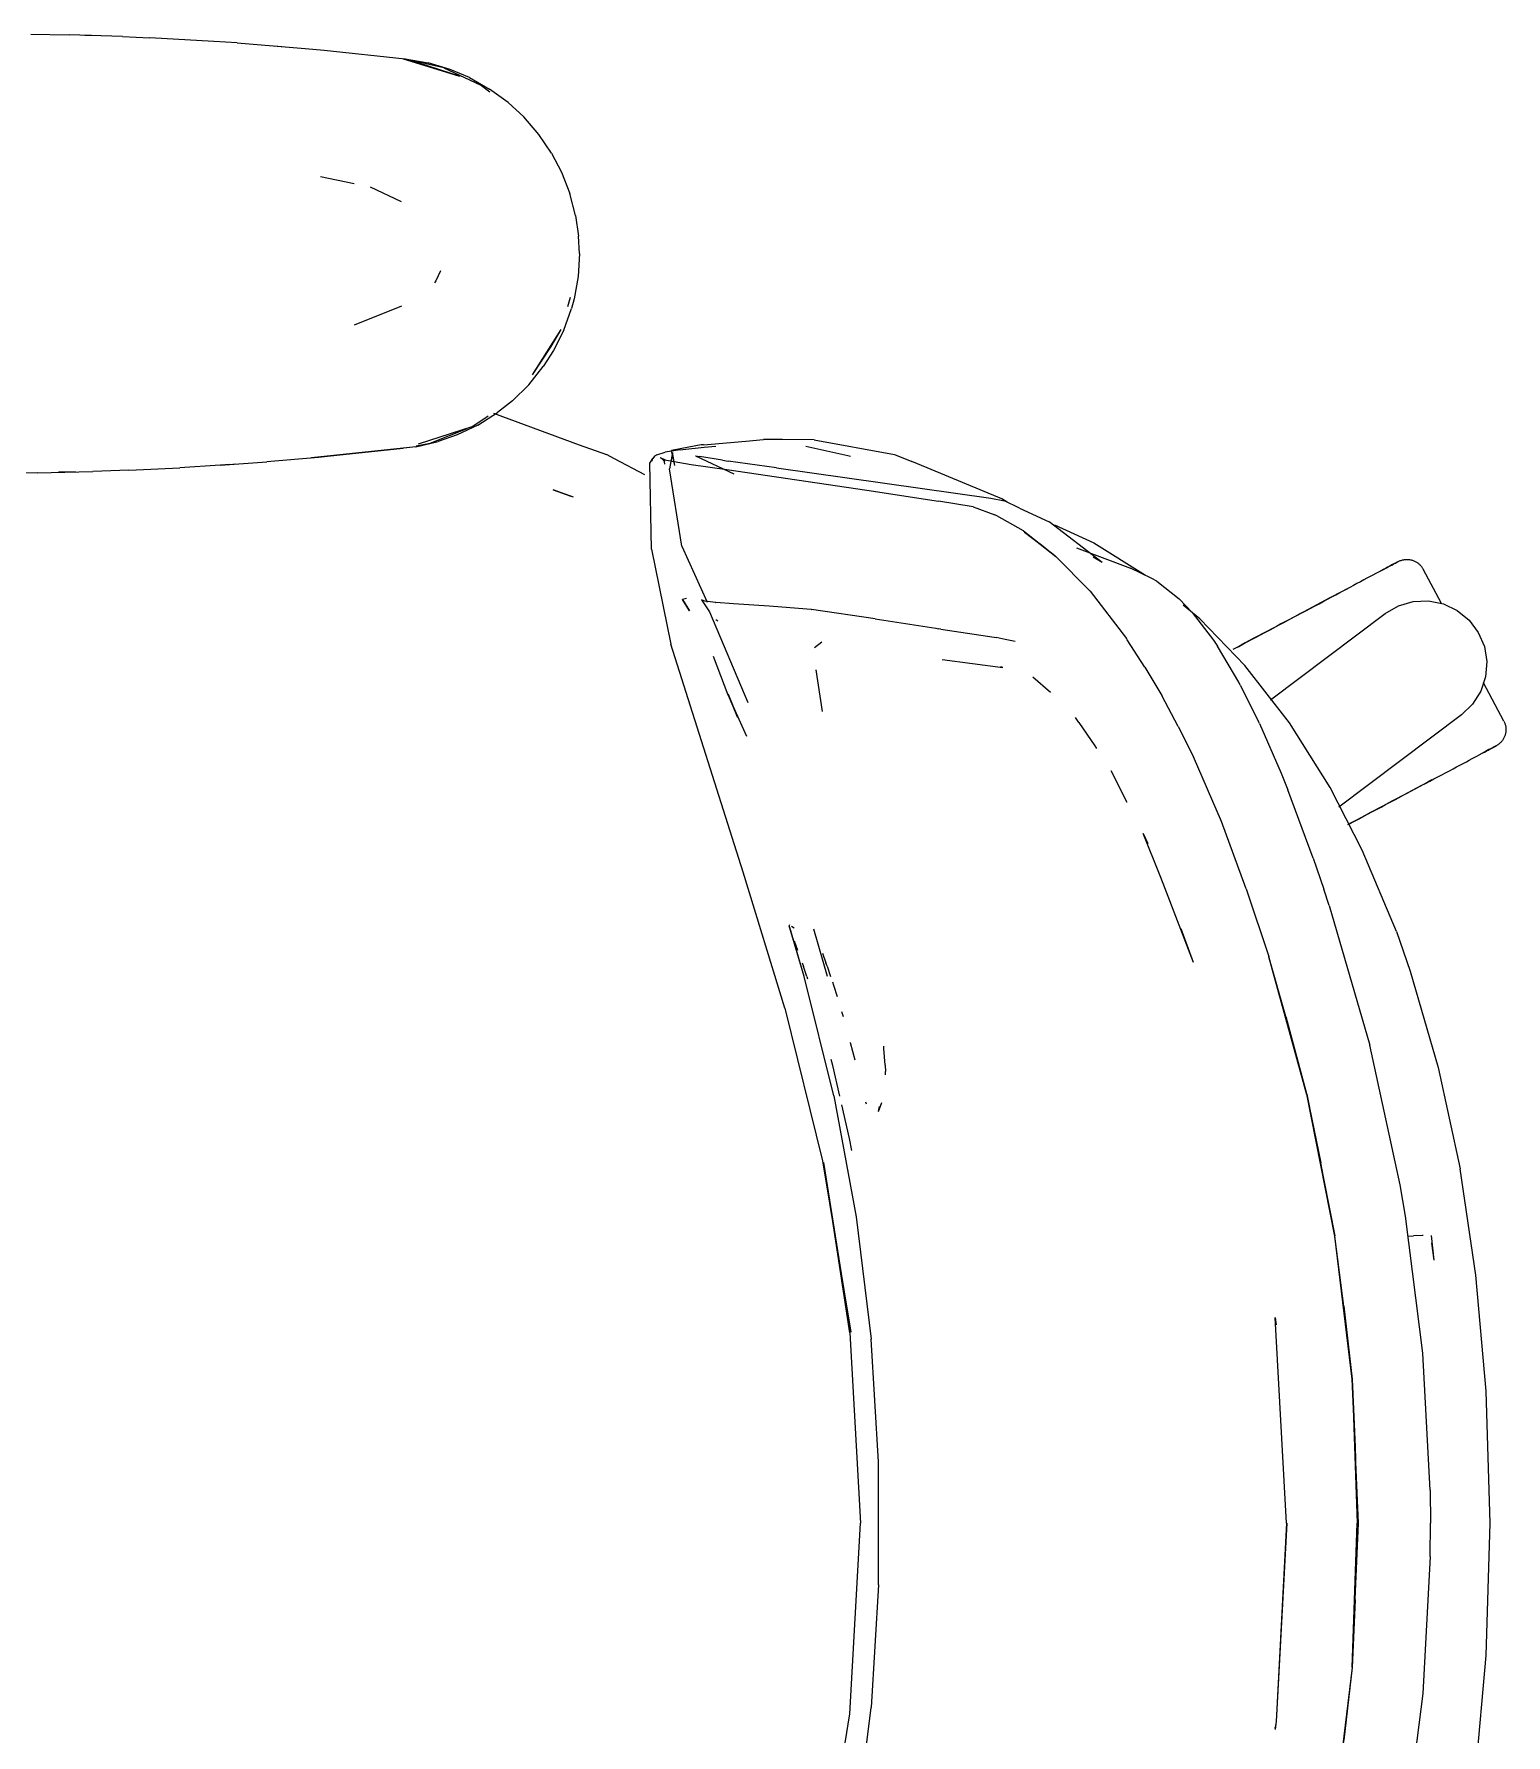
# Model space of a CAD drawing. Header units: millimetres. Extents: x 155927 to 326028, y -36033 to 97293.
# Drawn here: x 193474.9 to 193799.4, y 11085.6 to 11460.7 of the extents above; entities that cross this region are included whole.
import ezdxf

# ---------------------------------------------------------------- set-up
doc = ezdxf.new("R2010")
doc.units = ezdxf.units.MM
doc.header["$MEASUREMENT"] = 0
doc.layers.add('G-IMPT', color=8, linetype='CONTINUOUS', lineweight=9)
doc.layers.add('I-FURN', color=8, linetype='CONTINUOUS', lineweight=9)

msp = doc.modelspace()

# ---------------------------------------------------------------- linework, layer by layer
at = {"layer": 'G-IMPT'}
for p, q in [((193474.23, 11460.67), (193482.65, 11460.51)), ((193494.41, 11460.12), (193482.65, 11460.51)), ((193487.59, 11460.37), (193486.09, 11460.38)), ((193489.52, 11460.26), (193487.59, 11460.37)), ((193494.41, 11460.12), (193500.43, 11459.87)), ((193514.57, 11459.06), (193500.43, 11459.87)), ((193519.66, 11458.73), (193514.57, 11459.06)), ((193519.66, 11458.73), (193534.72, 11457.48)), ((193527.84, 11458.08), (193529.52, 11457.91)), ((193534.72, 11457.48), (193538.85, 11457.14)), ((193538.85, 11457.14), (193556.77, 11455.23)), ((193556.26, 11455.23), (193568.72, 11451.4)), ((193556.26, 11455.23), (193559.57, 11454.31)), ((193556.77, 11455.23), (193561.82, 11454.34)), ((193565.23, 11453.19), (193556.82, 11455.1)), ((193568.72, 11451.4), (193559.57, 11454.31)), ((193566.68, 11452.87), (193561.82, 11454.34)), ((193565.23, 11453.19), (193573.29, 11449.45)), ((193570.92, 11451.06), (193566.68, 11452.87)), ((193570.92, 11451.06), (193575.36, 11448.55)), ((193575.4, 11447.86), (193573.29, 11449.45)), ((193579.44, 11445.55), (193575.36, 11448.55)), ((193579.44, 11445.55), (193582.88, 11442.39)), ((193586.2, 11438.55), (193582.88, 11442.39)), ((193589.03, 11434.38), (193586.2, 11438.55)), ((193589.03, 11434.38), (193591.22, 11430.22)), ((193538.06, 11429.26), (193545.49, 11427.69)), ((193591.22, 11430.22), (193593.05, 11425.51)), ((193555.89, 11423.66), (193549.11, 11426.93)), ((193594.32, 11420.64), (193593.05, 11425.51)), ((193594.32, 11420.64), (193594.96, 11416.13)), ((193595.14, 11412.28), (193594.96, 11416.13)), ((193595.14, 11412.28), (193594.84, 11407.24)), ((193563.51, 11406.23), (193563.21, 11405.78)), ((193564.52, 11408.45), (193563.51, 11406.23)), ((193594.84, 11407.24), (193593.96, 11402.29)), ((193592.6, 11400.6), (193593.22, 11402.63)), ((193593.96, 11402.29), (193593.4, 11400.16)), ((193545.56, 11396.56), (193555.98, 11400.71)), ((193591.69, 11395.39), (193593.4, 11400.16)), ((193591.04, 11395.49), (193584.72, 11385.54)), ((193591.04, 11395.49), (193588.88, 11391.81)), ((193591.69, 11395.39), (193589.44, 11390.88)), ((193588.88, 11391.81), (193584.72, 11385.54)), ((193589.44, 11390.88), (193587.18, 11387.33)), ((193583.99, 11383.36), (193587.18, 11387.33)), ((193583.99, 11383.36), (193580.38, 11379.81)), ((193580.38, 11379.81), (193577.08, 11377.19)), ((193571.43, 11374.06), (193575.01, 11376.49)), ((193572.75, 11374.46), (193577.08, 11377.19)), ((193576.18, 11377.07), (193595.12, 11370.12)), ((193571.43, 11374.06), (193559.57, 11370.25)), ((193568.72, 11373.16), (193559.57, 11370.25)), ((193562.21, 11370.46), (193570.39, 11373.66)), ((193568.17, 11372.27), (193564.04, 11370.82)), ((193572.75, 11374.46), (193568.17, 11372.27)), ((193571.43, 11374.06), (193568.72, 11373.16)), ((193559.08, 11369.66), (193536.12, 11367.21)), ((193536.12, 11367.21), (193556.26, 11369.33)), ((193559.08, 11369.66), (193537.64, 11367.31)), ((193559.08, 11369.66), (193556.26, 11369.33)), ((193559.08, 11369.66), (193564.04, 11370.82)), ((193559.15, 11369.88), (193562.21, 11370.46)), ((193595.12, 11370.12), (193601.09, 11367.93)), ((193602.85, 11367.01), (193601.09, 11367.93)), ((193611.67, 11367.59), (193611.3, 11367.09)), ((193612.21, 11367.91), (193611.67, 11367.59)), ((193612.21, 11367.91), (193614.07, 11368.46)), ((193617.35, 11368.99), (193614.07, 11368.46)), ((193615.67, 11368.4), (193614.99, 11364.82)), ((193617.76, 11369.25), (193615.44, 11368.81)), ((193616.16, 11365.53), (193615.44, 11368.81)), ((193616.16, 11365.53), (193615.67, 11368.4)), ((193617.35, 11368.99), (193617.96, 11369.07)), ((193622.01, 11370.06), (193617.76, 11369.25)), ((193617.96, 11369.07), (193622.65, 11369.59)), ((193620.77, 11367.67), (193629.18, 11363.68)), ((193620.77, 11367.67), (193621.64, 11367.53)), ((193626.66, 11366.69), (193621.64, 11367.53)), ((193622.48, 11370.1), (193622.01, 11370.06)), ((193622.48, 11370.1), (193631.81, 11370.91)), ((193622.65, 11369.59), (193625.24, 11369.8)), ((193631.81, 11370.91), (193635.76, 11371.25)), ((193639.93, 11371.25), (193635.76, 11371.25)), ((193646.9, 11371.22), (193639.93, 11371.25)), ((193645.04, 11369.81), (193654.34, 11367.77)), ((193646.9, 11371.22), (193664.6, 11367.98)), ((193654.34, 11367.77), (193654.92, 11367.62)), ((193664.6, 11367.98), (193668.45, 11366.39)), ((193475.59, 11363.91), (193470.12, 11363.84)), ((193475.59, 11363.91), (193487.9, 11364.2)), ((193482.37, 11364.04), (193480.29, 11364.04)), ((193484.03, 11364.12), (193482.37, 11364.04)), ((193495.78, 11364.5), (193487.9, 11364.2)), ((193495.78, 11364.5), (193507.08, 11365.04)), ((193515.95, 11365.6), (193507.08, 11365.04)), ((193515.95, 11365.6), (193526.24, 11366.33)), ((193518, 11365.73), (193516.09, 11365.64)), ((193518, 11365.73), (193519.41, 11365.87)), ((193537.64, 11367.31), (193526.24, 11366.33)), ((193609.6, 11363.47), (193602.85, 11367.01)), ((193610.69, 11366.05), (193611.3, 11367.09)), ((193611.07, 11347.07), (193610.69, 11366.05)), ((193611.17, 11366.47), (193611.3, 11367.09)), ((193611.17, 11366.47), (193611.27, 11367.02)), ((193611.3, 11367.09), (193611.27, 11367.02)), ((193613.56, 11366.86), (193613.06, 11367.26)), ((193614.16, 11366.7), (193613.06, 11367.26)), ((193614.16, 11366.7), (193613.54, 11366.87)), ((193613.54, 11366.87), (193619.8, 11365.76)), ((193613.56, 11366.86), (193613.88, 11366.32)), ((193613.96, 11365.83), (193613.88, 11366.32)), ((193617.7, 11347.77), (193614.99, 11364.82)), ((193619.8, 11365.76), (193627.66, 11364.65)), ((193626.66, 11366.69), (193627.96, 11366.48)), ((193627.66, 11364.65), (193658.53, 11360.09)), ((193638.62, 11365.04), (193627.96, 11366.48)), ((193638.62, 11365.04), (193685.84, 11358.36)), ((193671.82, 11365), (193668.45, 11366.39)), ((193688.27, 11358.2), (193671.82, 11365)), ((193593.82, 11358.53), (193589.35, 11360.16)), ((193589.35, 11360.16), (193593.23, 11358.79)), ((193658.53, 11360.09), (193674.3, 11357.7)), ((193593.82, 11358.53), (193593.23, 11358.79)), ((193681.97, 11356.4), (193674.3, 11357.7)), ((193681.97, 11356.4), (193686.76, 11354.65)), ((193685.84, 11358.36), (193688.83, 11357.72)), ((193689.44, 11357.43), (193688.27, 11358.2)), ((193692.19, 11356.15), (193688.83, 11357.72)), ((193687.18, 11354.43), (193686.76, 11354.65)), ((193693.02, 11351.15), (193687.18, 11354.43)), ((193692.19, 11356.15), (193698.72, 11353.11)), ((193710.42, 11344.17), (193698.72, 11353.11)), ((193693.02, 11351.15), (193699.98, 11345.73)), ((193700.19, 11345.42), (193693.24, 11350.82)), ((193693.24, 11350.82), (193696.62, 11348.23)), ((193699.9, 11352.44), (193708.53, 11348.46)), ((193611.07, 11347.07), (193615.27, 11326.11)), ((193617.7, 11347.77), (193623.32, 11335.42)), ((193700.19, 11345.42), (193696.62, 11348.23)), ((193707.72, 11337.83), (193699.98, 11345.73)), ((193704.76, 11347.4), (193716.67, 11342.89)), ((193710.42, 11344.17), (193708.39, 11345.33)), ((193708.53, 11348.46), (193719.98, 11341.34)), ((193718.9, 11341.82), (193716.67, 11342.89)), ((193721.34, 11340.65), (193718.9, 11341.82)), ((193707.72, 11337.83), (193715.74, 11327.39)), ((193722.47, 11340.03), (193721.34, 11340.65)), ((193722.47, 11340.03), (193727.34, 11336.17)), ((193617.85, 11335.94), (193617.91, 11335.96)), ((193617.85, 11335.94), (193619.43, 11333.48)), ((193618.78, 11336.24), (193617.91, 11335.96)), ((193619.43, 11333.48), (193617.91, 11335.96)), ((193617.91, 11335.96), (193619.4, 11333.49)), ((193622.77, 11335.65), (193622.05, 11335.94)), ((193622.05, 11335.94), (193623.81, 11333.27)), ((193622.77, 11335.65), (193622.78, 11335.65)), ((193625.16, 11335.35), (193622.78, 11335.65)), ((193625.16, 11335.35), (193625.25, 11335.34)), ((193629.12, 11335.05), (193625.25, 11335.34)), ((193636.98, 11334.49), (193629.12, 11335.05)), ((193637.97, 11334.42), (193636.98, 11334.49)), ((193646.21, 11333.8), (193637.97, 11334.42)), ((193646.21, 11333.8), (193646.29, 11333.79)), ((193660.36, 11331.76), (193646.29, 11333.79)), ((193727.34, 11336.17), (193730.23, 11333.15)), ((193731.9, 11331.73), (193728.23, 11334.73)), ((193623.81, 11333.27), (193632.25, 11313.29)), ((193625.26, 11331.55), (193625.7, 11331.28)), ((193660.36, 11331.76), (193673.72, 11329.64)), ((193730.23, 11333.15), (193734.95, 11327.01)), ((193731.9, 11331.73), (193741.86, 11321.43)), ((193646.95, 11325.41), (193648.59, 11326.69)), ((193673.72, 11329.64), (193674.23, 11329.56)), ((193674.84, 11329.47), (193674.23, 11329.56)), ((193674.84, 11329.47), (193686.56, 11327.66)), ((193686.56, 11327.66), (193687.03, 11327.59)), ((193689.01, 11327.17), (193687.03, 11327.59)), ((193691.18, 11326.71), (193689.01, 11327.17)), ((193715.91, 11327.13), (193715.74, 11327.39)), ((193719.79, 11321.04), (193715.91, 11327.13)), ((193734.95, 11327.01), (193735.81, 11325.72)), ((193631.26, 11275.87), (193615.27, 11326.11)), ((193627.95, 11314.93), (193624.69, 11323.4)), ((193675.13, 11322.79), (193688.49, 11321.01)), ((193740.54, 11317.73), (193735.81, 11325.72)), ((193647.3, 11320.46), (193648.7, 11311.3)), ((193647.3, 11320.46), (193647.35, 11320.11)), ((193688.49, 11321.01), (193688.02, 11321.15)), ((193698.99, 11315.51), (193695.08, 11318.84)), ((193719.79, 11321.04), (193723.56, 11314.81)), ((193751.66, 11308.83), (193741.86, 11321.43)), ((193629.97, 11310.03), (193627.94, 11315.13)), ((193627.94, 11315.13), (193629.97, 11310.02)), ((193740.85, 11317.13), (193740.54, 11317.73)), ((193740.85, 11317.13), (193744.85, 11309.12)), ((193627.95, 11314.93), (193629.97, 11310.03)), ((193628.97, 11312.55), (193632.02, 11305.84)), ((193727.13, 11308.02), (193723.56, 11314.81)), ((193705.26, 11308.87), (193704.51, 11309.98)), ((193705.26, 11308.87), (193708.76, 11303.74)), ((193727.13, 11308.02), (193730.51, 11301.29)), ((193745.07, 11308.67), (193744.85, 11309.12)), ((193745.07, 11308.67), (193749.84, 11297.72)), ((193760.64, 11294.53), (193751.66, 11308.83)), ((193708.76, 11303.74), (193709.15, 11303.16)), ((193736.69, 11287.06), (193730.51, 11301.29)), ((193712.29, 11298.27), (193715.83, 11291.3)), ((193749.84, 11297.72), (193751.32, 11294.04)), ((193756.92, 11278.96), (193751.32, 11294.04)), ((193767.73, 11280.76), (193760.64, 11294.53)), ((193742.15, 11272.19), (193736.69, 11287.06)), ((193723.18, 11275.1), (193719.46, 11284.43)), ((193719.46, 11284.43), (193720.46, 11282.19)), ((193756.92, 11278.96), (193759.26, 11272.14)), ((193775.25, 11262.78), (193767.73, 11280.76)), ((193640.44, 11245.9), (193631.26, 11275.87)), ((193723.85, 11273.38), (193723.18, 11275.1)), ((193730.56, 11255.93), (193723.85, 11273.38)), ((193742.15, 11272.19), (193742.29, 11271.76)), ((193742.29, 11271.76), (193747.16, 11257.27)), ((193760.46, 11268.54), (193759.26, 11272.14)), ((193760.46, 11268.54), (193769.4, 11237.71)), ((193641.4, 11264.07), (193641.54, 11264.31)), ((193644.67, 11252.85), (193641.4, 11264.07)), ((193644.67, 11252.85), (193641.56, 11263.67)), ((193641.61, 11263.38), (193641.56, 11263.67)), ((193644.67, 11252.85), (193641.61, 11263.38)), ((193642.49, 11263.53), (193641.88, 11263.92)), ((193642.49, 11263.53), (193642.28, 11263.68)), ((193649.86, 11252.84), (193646.83, 11263.27)), ((193730.56, 11255.93), (193727.84, 11263.36)), ((193775.25, 11262.78), (193778.32, 11254.05)), ((193642.94, 11259.6), (193642.55, 11260.67)), ((193643.29, 11258.63), (193642.94, 11259.6)), ((193644.28, 11255.87), (193644.57, 11255.07)), ((193645.3, 11252.85), (193644.57, 11255.07)), ((193648.74, 11258.03), (193649.5, 11255.86)), ((193649.76, 11255.14), (193649.5, 11255.86)), ((193649.76, 11255.14), (193650.53, 11252.84)), ((193750.89, 11244.02), (193747.11, 11257.18)), ((193755.54, 11226.77), (193747.11, 11257.18)), ((193755.54, 11226.77), (193747.16, 11257.27)), ((193651.22, 11226.53), (193644.67, 11252.85)), ((193645.3, 11252.85), (193645.45, 11252.39)), ((193650.91, 11251.71), (193651.15, 11250.93)), ((193778.32, 11254.05), (193784.5, 11232.81)), ((193651.15, 11250.93), (193651.94, 11248.43)), ((193640.44, 11245.9), (193648.76, 11212.21)), ((193652.93, 11245.14), (193653.26, 11244.02)), ((193750.89, 11244.02), (193755.54, 11226.77)), ((193654.84, 11238.35), (193655.84, 11234.49)), ((193654.84, 11238.35), (193655.23, 11236.82)), ((193662.26, 11237), (193662.23, 11237.48)), ((193662.54, 11233.29), (193662.26, 11237)), ((193776.07, 11206.92), (193769.4, 11237.71)), ((193650.99, 11233.27), (193650.65, 11234.55)), ((193652.54, 11226.52), (193650.99, 11233.27)), ((193662.54, 11233.29), (193662.64, 11231.92)), ((193784.5, 11232.81), (193789.31, 11210.44)), ((193662.64, 11231.22), (193662.64, 11231.92)), ((193651.22, 11226.53), (193656.15, 11199.86)), ((193658.44, 11224.73), (193658.3, 11225.14)), ((193661.11, 11223.13), (193661.79, 11225.07)), ((193761.72, 11195.64), (193755.5, 11226.89)), ((193755.5, 11226.89), (193761.71, 11195.72)), ((193755.54, 11226.77), (193758.62, 11211.75)), ((193654.7, 11217.12), (193652.99, 11224.54)), ((193661.11, 11223.13), (193661.32, 11224.17)), ((193655.17, 11214.49), (193654.7, 11217.12)), ((193648.76, 11212.21), (193655.01, 11174.47)), ((193654.75, 11174.3), (193649.02, 11211.84)), ((193655.01, 11174.47), (193649.02, 11211.84)), ((193761.72, 11195.64), (193758.62, 11211.75)), ((193792.8, 11187.03), (193789.31, 11210.44)), ((193777.25, 11200), (193776.07, 11206.92)), ((193656.15, 11199.86), (193659.45, 11172.94)), ((193781.07, 11169.83), (193777.25, 11200)), ((193765.54, 11164.13), (193761.71, 11195.72)), ((193763.66, 11180.17), (193761.72, 11195.64)), ((193765.5, 11164.09), (193761.72, 11195.64)), ((193777.8, 11195.64), (193779.05, 11195.68)), ((193781.14, 11195.76), (193779.05, 11195.68)), ((193781.14, 11195.76), (193781.03, 11195.76)), ((193782.9, 11195.73), (193783.55, 11190.31)), ((193782.98, 11194.08), (193783.55, 11190.31)), ((193795.06, 11161.45), (193792.8, 11187.03)), ((193763.66, 11180.17), (193765.5, 11164.09)), ((193748.5, 11177.59), (193748.54, 11177.34)), ((193751.05, 11132.31), (193748.54, 11177.65)), ((193748.54, 11177.65), (193748.77, 11176.04)), ((193748.77, 11176.04), (193748.54, 11177.34)), ((193654.75, 11174.3), (193657.11, 11132.31)), ((193661.1, 11145.87), (193659.45, 11172.94)), ((193782.68, 11139.62), (193781.07, 11169.83)), ((193765.5, 11164.09), (193766.18, 11149.2)), ((193765.5, 11164.09), (193766.64, 11132.31)), ((193766.87, 11132.31), (193765.54, 11164.13)), ((193795.91, 11132.31), (193795.06, 11161.45)), ((193766.18, 11149.2), (193766.64, 11132.31)), ((193661.1, 11118.75), (193661.1, 11145.87)), ((193782.68, 11139.62), (193782.78, 11132.31)), ((193654.75, 11090.33), (193657.11, 11132.31)), ((193751.1, 11132.31), (193748.77, 11088.59)), ((193751.05, 11132.31), (193748.77, 11088.59)), ((193765.5, 11100.54), (193766.64, 11132.31)), ((193765.54, 11100.5), (193766.87, 11132.31)), ((193766.18, 11115.43), (193766.64, 11132.31)), ((193782.68, 11125), (193782.78, 11132.31)), ((193795.06, 11103.17), (193795.91, 11132.31)), ((193782.68, 11125), (193781.07, 11094.8)), ((193661.1, 11118.75), (193659.45, 11091.68)), ((193766.18, 11115.43), (193765.5, 11100.54)), ((193792.8, 11077.6), (193795.06, 11103.17)), ((193765.54, 11100.5), (193761.71, 11068.9)), ((193765.5, 11100.54), (193761.72, 11068.98)), ((193765.5, 11100.54), (193763.66, 11084.46)), ((193781.07, 11094.8), (193777.25, 11064.63)), ((193648.76, 11052.41), (193654.75, 11090.33)), ((193656.15, 11064.76), (193659.45, 11091.68)), ((193748.5, 11087.03), (193748.54, 11087.28)), ((193748.77, 11088.59), (193748.51, 11086.81)), ((193748.77, 11088.59), (193748.54, 11087.28))]:
    msp.add_line(p, q, dxfattribs=at)
at = {"layer": 'I-FURN'}
for p, q in [((193770.09, 11341.39), (193769.45, 11341.04)), ((193770.71, 11341.71), (193770.09, 11341.39)), ((193771.29, 11342.02), (193770.71, 11341.71)), ((193770.98, 11341.86), (193771.55, 11342.16)), ((193771.85, 11342.32), (193771.29, 11342.02)), ((193771.55, 11342.16), (193772.09, 11342.45)), ((193772.36, 11342.59), (193771.85, 11342.32)), ((193772.09, 11342.45), (193772.59, 11342.71)), ((193772.84, 11342.85), (193772.36, 11342.59)), ((193772.59, 11342.71), (193773.05, 11342.96)), ((193773.29, 11343.09), (193772.84, 11342.85)), ((193773.05, 11342.96), (193773.48, 11343.19)), ((193773.7, 11343.3), (193773.29, 11343.09)), ((193773.48, 11343.19), (193773.88, 11343.4)), ((193774.07, 11343.5), (193773.7, 11343.3)), ((193773.88, 11343.4), (193774.23, 11343.59)), ((193774.41, 11343.68), (193774.07, 11343.5)), ((193774.23, 11343.59), (193774.55, 11343.76)), ((193774.71, 11343.84), (193774.41, 11343.68)), ((193774.55, 11343.76), (193774.83, 11343.9)), ((193774.96, 11343.98), (193774.71, 11343.84)), ((193774.83, 11343.9), (193775.07, 11344.03)), ((193775.18, 11344.09), (193774.96, 11343.98)), ((193775.07, 11344.03), (193775.27, 11344.14)), ((193775.36, 11344.19), (193775.18, 11344.09)), ((193775.27, 11344.14), (193775.43, 11344.22)), ((193775.5, 11344.26), (193775.36, 11344.19)), ((193775.43, 11344.22), (193775.56, 11344.29)), ((193775.6, 11344.32), (193775.5, 11344.26)), ((193775.56, 11344.29), (193775.64, 11344.33)), ((193775.66, 11344.35), (193775.6, 11344.32)), ((193775.64, 11344.33), (193775.68, 11344.36)), ((193775.68, 11344.36), (193775.66, 11344.35)), ((193775.68, 11344.36), (193775.83, 11344.43)), ((193775.68, 11344.36), (193775.68, 11344.36)), ((193775.83, 11344.43), (193775.98, 11344.5)), ((193775.98, 11344.5), (193776.12, 11344.56)), ((193776.12, 11344.56), (193776.28, 11344.61)), ((193776.28, 11344.61), (193776.43, 11344.66)), ((193776.43, 11344.66), (193776.59, 11344.71)), ((193776.59, 11344.71), (193776.74, 11344.74)), ((193776.74, 11344.74), (193776.9, 11344.77)), ((193776.9, 11344.77), (193777.06, 11344.8)), ((193777.06, 11344.8), (193777.22, 11344.81)), ((193777.22, 11344.81), (193777.38, 11344.83)), ((193777.38, 11344.83), (193777.54, 11344.83)), ((193777.54, 11344.83), (193777.7, 11344.83)), ((193777.7, 11344.83), (193777.86, 11344.82)), ((193777.86, 11344.82), (193778.02, 11344.81)), ((193778.02, 11344.81), (193778.18, 11344.78)), ((193778.18, 11344.78), (193778.34, 11344.76)), ((193778.34, 11344.76), (193778.5, 11344.72)), ((193778.5, 11344.72), (193778.66, 11344.68)), ((193778.66, 11344.68), (193778.81, 11344.64)), ((193778.81, 11344.64), (193778.96, 11344.58)), ((193778.96, 11344.58), (193779.11, 11344.53)), ((193779.11, 11344.53), (193779.26, 11344.46)), ((193779.26, 11344.46), (193779.41, 11344.39)), ((193779.41, 11344.39), (193779.55, 11344.31)), ((193779.55, 11344.31), (193779.69, 11344.23)), ((193779.69, 11344.23), (193779.82, 11344.15)), ((193779.82, 11344.15), (193779.96, 11344.05)), ((193779.96, 11344.05), (193780.08, 11343.96)), ((193780.08, 11343.96), (193780.21, 11343.85)), ((193780.21, 11343.85), (193780.33, 11343.75)), ((193780.33, 11343.75), (193780.44, 11343.63)), ((193780.44, 11343.63), (193780.55, 11343.52)), ((193780.55, 11343.52), (193780.66, 11343.39)), ((193780.66, 11343.39), (193780.76, 11343.27)), ((193780.76, 11343.27), (193780.86, 11343.14)), ((193780.86, 11343.14), (193780.95, 11343.01)), ((193780.95, 11343.01), (193781.03, 11342.87)), ((193781.03, 11342.87), (193781.11, 11342.73)), ((193781.11, 11342.73), (193781.14, 11342.69)), ((193785.17, 11335.11), (193781.14, 11342.69)), ((193763.27, 11337.76), (193762.4, 11337.29)), ((193762.8, 11337.51), (193763.67, 11337.97)), ((193764.13, 11338.21), (193763.27, 11337.76)), ((193763.67, 11337.97), (193764.52, 11338.42)), ((193764.96, 11338.66), (193764.13, 11338.21)), ((193765.78, 11339.09), (193764.96, 11338.66)), ((193766.56, 11339.51), (193765.78, 11339.09)), ((193767.33, 11339.91), (193766.56, 11339.51)), ((193768.06, 11340.3), (193767.33, 11339.91)), ((193768.77, 11340.68), (193768.06, 11340.3)), ((193769.45, 11341.04), (193768.77, 11340.68)), ((193755.81, 11333.79), (193754.82, 11333.26)), ((193755.28, 11333.51), (193756.26, 11334.03)), ((193756.79, 11334.31), (193755.81, 11333.79)), ((193756.26, 11334.03), (193757.23, 11334.55)), ((193757.75, 11334.82), (193756.79, 11334.31)), ((193757.23, 11334.55), (193758.2, 11335.06)), ((193758.71, 11335.33), (193757.75, 11334.82)), ((193758.2, 11335.06), (193759.15, 11335.57)), ((193759.66, 11335.84), (193758.71, 11335.33)), ((193759.15, 11335.57), (193760.09, 11336.06)), ((193760.59, 11336.33), (193759.66, 11335.84)), ((193760.09, 11336.06), (193761.01, 11336.55)), ((193761.5, 11336.82), (193760.59, 11336.33)), ((193761.01, 11336.55), (193761.91, 11337.04)), ((193762.4, 11337.29), (193761.5, 11336.82)), ((193761.91, 11337.04), (193762.8, 11337.51)), ((193772.79, 11332.91), (193775.71, 11334.6)), ((193775.71, 11334.6), (193778.95, 11335.55)), ((193778.95, 11335.55), (193782.32, 11335.69)), ((193782.32, 11335.69), (193785.63, 11335.02)), ((193785.63, 11335.02), (193788.67, 11333.57)), ((193747.47, 11313.84), (193772.79, 11332.91)), ((193748.81, 11330.07), (193747.81, 11329.54)), ((193748.27, 11329.78), (193749.27, 11330.31)), ((193749.81, 11330.6), (193748.81, 11330.07)), ((193749.27, 11330.31), (193750.28, 11330.85)), ((193750.82, 11331.14), (193749.81, 11330.6)), ((193750.28, 11330.85), (193751.28, 11331.38)), ((193751.82, 11331.67), (193750.82, 11331.14)), ((193751.28, 11331.38), (193752.29, 11331.92)), ((193752.83, 11332.2), (193751.82, 11331.67)), ((193752.29, 11331.92), (193753.29, 11332.45)), ((193753.83, 11332.74), (193752.83, 11332.2)), ((193753.29, 11332.45), (193754.28, 11332.98)), ((193754.82, 11333.26), (193753.83, 11332.74)), ((193754.28, 11332.98), (193755.28, 11333.51)), ((193788.67, 11333.57), (193791.29, 11331.44)), ((193791.29, 11331.44), (193793.32, 11328.75)), ((193741.95, 11326.42), (193741.01, 11325.92)), ((193741.44, 11326.15), (193742.38, 11326.65)), ((193742.9, 11326.93), (193741.95, 11326.42)), ((193742.38, 11326.65), (193743.34, 11327.16)), ((193743.86, 11327.44), (193742.9, 11326.93)), ((193743.34, 11327.16), (193744.31, 11327.68)), ((193744.84, 11327.96), (193743.86, 11327.44)), ((193744.31, 11327.68), (193745.29, 11328.2)), ((193745.82, 11328.48), (193744.84, 11327.96)), ((193745.29, 11328.2), (193746.28, 11328.72)), ((193746.81, 11329.01), (193745.82, 11328.48)), ((193746.28, 11328.72), (193747.27, 11329.25)), ((193747.81, 11329.54), (193746.81, 11329.01)), ((193747.27, 11329.25), (193748.27, 11329.78)), ((193793.32, 11328.75), (193794.65, 11325.65)), ((193740.09, 11325.43), (193739.18, 11324.95)), ((193739.6, 11325.17), (193740.51, 11325.66)), ((193741.01, 11325.92), (193740.09, 11325.43)), ((193740.51, 11325.66), (193741.44, 11326.15)), ((193794.65, 11325.65), (193795.19, 11322.32)), ((193794.93, 11318.96), (193793.86, 11315.76)), ((193795.19, 11322.32), (193794.93, 11318.96)), ((193793.86, 11315.76), (193792.06, 11312.9)), ((193798.95, 11309.19), (193794.48, 11317.6)), ((193792.06, 11312.9), (193789.63, 11310.56)), ((193789.63, 11310.56), (193762.57, 11290.17)), ((193798.95, 11309.19), (193799.02, 11309.05)), ((193799.02, 11309.05), (193799.09, 11308.9)), ((193799.09, 11308.9), (193799.15, 11308.75)), ((193799.15, 11308.75), (193799.2, 11308.6)), ((193799.2, 11308.6), (193799.25, 11308.45)), ((193799.25, 11308.45), (193799.29, 11308.29)), ((193799.29, 11308.29), (193799.33, 11308.14)), ((193799.33, 11308.14), (193799.36, 11307.98)), ((193799.36, 11307.98), (193799.39, 11307.82)), ((193799.39, 11307.82), (193799.4, 11307.66)), ((193799.4, 11307.66), (193799.41, 11307.5)), ((193797.32, 11303.76), (193797.28, 11303.74)), ((193797.46, 11303.84), (193797.32, 11303.76)), ((193797.6, 11303.93), (193797.46, 11303.84)), ((193797.73, 11304.02), (193797.6, 11303.93)), ((193797.86, 11304.12), (193797.73, 11304.02)), ((193797.98, 11304.22), (193797.86, 11304.12)), ((193798.1, 11304.32), (193797.98, 11304.22)), ((193798.22, 11304.43), (193798.1, 11304.32)), ((193798.33, 11304.55), (193798.22, 11304.43)), ((193798.44, 11304.67), (193798.33, 11304.55)), ((193798.54, 11304.79), (193798.44, 11304.67)), ((193798.64, 11304.92), (193798.54, 11304.79)), ((193798.73, 11305.05), (193798.64, 11304.92)), ((193798.82, 11305.19), (193798.73, 11305.05)), ((193798.9, 11305.33), (193798.82, 11305.19)), ((193798.98, 11305.47), (193798.9, 11305.33)), ((193799.05, 11305.62), (193798.98, 11305.47)), ((193799.11, 11305.76), (193799.05, 11305.62)), ((193799.17, 11305.91), (193799.11, 11305.76)), ((193799.23, 11306.07), (193799.17, 11305.91)), ((193799.27, 11306.22), (193799.23, 11306.07)), ((193799.31, 11306.38), (193799.27, 11306.22)), ((193799.35, 11306.54), (193799.31, 11306.38)), ((193799.37, 11306.69), (193799.35, 11306.54)), ((193799.39, 11306.85), (193799.37, 11306.69)), ((193799.41, 11307.01), (193799.39, 11306.85)), ((193799.41, 11307.5), (193799.42, 11307.34)), ((193799.42, 11307.18), (193799.41, 11307.01)), ((193799.42, 11307.34), (193799.42, 11307.18)), ((193789.99, 11299.86), (193790.68, 11300.23)), ((193790.68, 11300.23), (193791.34, 11300.59)), ((193791.34, 11300.59), (193791.98, 11300.92)), ((193791.98, 11300.92), (193792.58, 11301.24)), ((193792.89, 11301.41), (193792.31, 11301.1)), ((193792.58, 11301.24), (193793.15, 11301.55)), ((193793.44, 11301.7), (193792.89, 11301.41)), ((193793.15, 11301.55), (193793.68, 11301.83)), ((193793.96, 11301.98), (193793.44, 11301.7)), ((193793.68, 11301.83), (193794.18, 11302.1)), ((193794.44, 11302.23), (193793.96, 11301.98)), ((193794.18, 11302.1), (193794.65, 11302.34)), ((193794.89, 11302.47), (193794.44, 11302.23)), ((193794.65, 11302.34), (193795.08, 11302.57)), ((193795.3, 11302.69), (193794.89, 11302.47)), ((193795.08, 11302.57), (193795.47, 11302.78)), ((193795.67, 11302.89), (193795.3, 11302.69)), ((193795.47, 11302.78), (193795.83, 11302.97)), ((193796, 11303.06), (193795.67, 11302.89)), ((193795.83, 11302.97), (193796.15, 11303.14)), ((193796.3, 11303.22), (193796, 11303.06)), ((193796.15, 11303.14), (193796.43, 11303.29)), ((193796.56, 11303.36), (193796.3, 11303.22)), ((193796.43, 11303.29), (193796.67, 11303.42)), ((193796.78, 11303.48), (193796.56, 11303.36)), ((193796.67, 11303.42), (193796.87, 11303.52)), ((193796.96, 11303.57), (193796.78, 11303.48)), ((193796.87, 11303.52), (193797.03, 11303.61)), ((193797.1, 11303.65), (193796.96, 11303.57)), ((193797.03, 11303.61), (193797.15, 11303.67)), ((193797.2, 11303.7), (193797.1, 11303.65)), ((193797.15, 11303.67), (193797.23, 11303.72)), ((193797.26, 11303.73), (193797.2, 11303.7)), ((193797.23, 11303.72), (193797.27, 11303.74)), ((193797.28, 11303.74), (193797.26, 11303.73)), ((193797.27, 11303.74), (193797.28, 11303.74)), ((193782.6, 11295.94), (193783.51, 11296.42)), ((193783.51, 11296.42), (193784.4, 11296.89)), ((193784.4, 11296.89), (193785.27, 11297.35)), ((193785.27, 11297.35), (193786.11, 11297.8)), ((193786.11, 11297.8), (193786.94, 11298.24)), ((193786.94, 11298.24), (193787.74, 11298.67)), ((193787.74, 11298.67), (193788.51, 11299.08)), ((193788.51, 11299.08), (193789.26, 11299.48)), ((193789.26, 11299.48), (193789.99, 11299.86)), ((193776.42, 11292.65), (193775.42, 11292.12)), ((193775.88, 11292.36), (193776.87, 11292.89)), ((193777.4, 11293.17), (193776.42, 11292.65)), ((193776.87, 11292.89), (193777.85, 11293.41)), ((193778.38, 11293.69), (193777.4, 11293.17)), ((193777.85, 11293.41), (193778.83, 11293.93)), ((193779.35, 11294.21), (193778.38, 11293.69)), ((193778.83, 11293.93), (193779.79, 11294.44)), ((193780.31, 11294.72), (193779.35, 11294.21)), ((193779.79, 11294.44), (193780.74, 11294.95)), ((193781.25, 11295.22), (193780.31, 11294.72)), ((193780.74, 11294.95), (193781.68, 11295.45)), ((193782.18, 11295.71), (193781.25, 11295.22)), ((193781.68, 11295.45), (193782.6, 11295.94)), ((193783.1, 11296.2), (193782.18, 11295.71)), ((193769.4, 11288.92), (193768.41, 11288.39)), ((193768.86, 11288.63), (193769.86, 11289.17)), ((193770.41, 11289.45), (193769.4, 11288.92)), ((193769.86, 11289.17), (193770.87, 11289.7)), ((193771.41, 11289.99), (193770.41, 11289.45)), ((193770.87, 11289.7), (193771.87, 11290.23)), ((193772.41, 11290.52), (193771.41, 11289.99)), ((193771.87, 11290.23), (193772.88, 11290.77)), ((193773.42, 11291.06), (193772.41, 11290.52)), ((193772.88, 11290.77), (193773.88, 11291.3)), ((193774.42, 11291.59), (193773.42, 11291.06)), ((193773.88, 11291.3), (193774.88, 11291.83)), ((193775.42, 11292.12), (193774.42, 11291.59)), ((193774.88, 11291.83), (193775.88, 11292.36)), ((193765.46, 11286.82), (193764.49, 11286.31)), ((193764.94, 11286.55), (193765.9, 11287.06)), ((193766.43, 11287.34), (193765.46, 11286.82)), ((193765.9, 11287.06), (193766.88, 11287.58)), ((193767.42, 11287.86), (193766.43, 11287.34)), ((193766.88, 11287.58), (193767.87, 11288.11)), ((193768.41, 11288.39), (193767.42, 11287.86)), ((193767.87, 11288.11), (193768.86, 11288.63))]:
    msp.add_line(p, q, dxfattribs=at)

doc.saveas('drawing.dxf')
